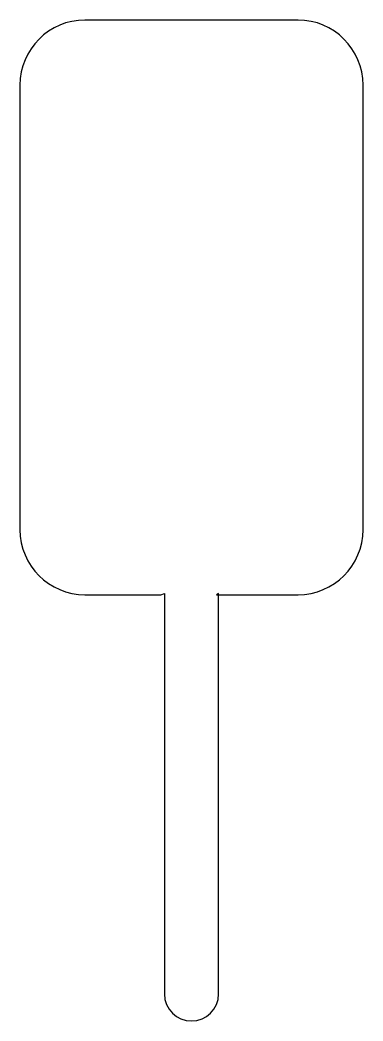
# Model space of a CAD drawing. Header units: centimetres. Extents: x -2.5 to 2.5, y -7.3 to 7.3.
import ezdxf

# ---------------------------------------------------------------- set-up
doc = ezdxf.new("R2010")
doc.units = ezdxf.units.CM
doc.header["$MEASUREMENT"] = 0
doc.layers.add('Camada 1', color=7, linetype='Continuous')

msp = doc.modelspace()

# ---------------------------------------------------------------- linework, layer by layer
at = {"layer": 'Camada 1'}
msp.add_open_spline([(-0.44775, -1.08672), (-0.44775, -1.08672), (-1.56104, -1.08672), (-1.56104, -1.08672), (-1.56104, -1.08672), (-2.08708, -1.08672), (-2.51354, -0.66026), (-2.51354, -0.13422), (-2.51354, -0.13422), (-2.51354, -0.13422), (-2.51354, 6.37453), (-2.51354, 6.37453), (-2.51354, 6.37453), (-2.51354, 6.90057), (-2.08709, 7.32703), (-1.56104, 7.32703), (-1.56104, 7.32703), (-1.56104, 7.32703), (1.56104, 7.32703), (1.56104, 7.32703), (1.56104, 7.32703), (2.08708, 7.32703), (2.51354, 6.90057), (2.51354, 6.37453), (2.51354, 6.37453), (2.51354, 6.37453), (2.51354, -0.13422), (2.51354, -0.13422), (2.51354, -0.13422), (2.51354, -0.66026), (2.08708, -1.08672), (1.56104, -1.08672), (1.56104, -1.08672), (1.56104, -1.08672), (0.36555, -1.08672), (0.36555, -1.08672), (0.36555, -1.08672), (0.36555, -1.08672), (0.39688, -1.07106), (0.39688, -1.07106), (0.39688, -1.07106), (0.39688, -1.07106), (0.39688, -6.93015), (0.39688, -6.93015), (0.39688, -6.93015), (0.39688, -7.14933), (0.21919, -7.32703), (0, -7.32703), (0, -7.32703), (0, -7.32703), (0, -7.32703), (0, -7.32703), (0, -7.32703), (-0.21918, -7.32703), (-0.39688, -7.14934), (-0.39688, -6.93015), (-0.39688, -6.93015), (-0.39688, -6.93015), (-0.39688, -1.07106), (-0.39688, -1.07106), (-0.39688, -1.07106), (-0.39688, -1.07106), (-0.44775, -1.08672), (-0.44775, -1.08672)], degree=3, knots=[0, 0, 0, 0, 0.05882353, 0.05882353, 0.05882353, 0.05882353, 0.11764706, 0.11764706, 0.11764706, 0.11764706, 0.17647059, 0.17647059, 0.17647059, 0.17647059, 0.23529412, 0.23529412, 0.23529412, 0.23529412, 0.29411765, 0.29411765, 0.29411765, 0.29411765, 0.35294118, 0.35294118, 0.35294118, 0.35294118, 0.41176471, 0.41176471, 0.41176471, 0.41176471, 0.47058824, 0.47058824, 0.47058824, 0.47058824, 0.52941176, 0.52941176, 0.52941176, 0.52941176, 0.58823529, 0.58823529, 0.58823529, 0.58823529, 0.64705882, 0.64705882, 0.64705882, 0.64705882, 0.70588235, 0.70588235, 0.70588235, 0.70588235, 0.76470588, 0.76470588, 0.76470588, 0.76470588, 0.82352941, 0.82352941, 0.82352941, 0.82352941, 0.88235294, 0.88235294, 0.88235294, 0.88235294, 1, 1, 1, 1], dxfattribs=at)

doc.saveas('drawing.dxf')
